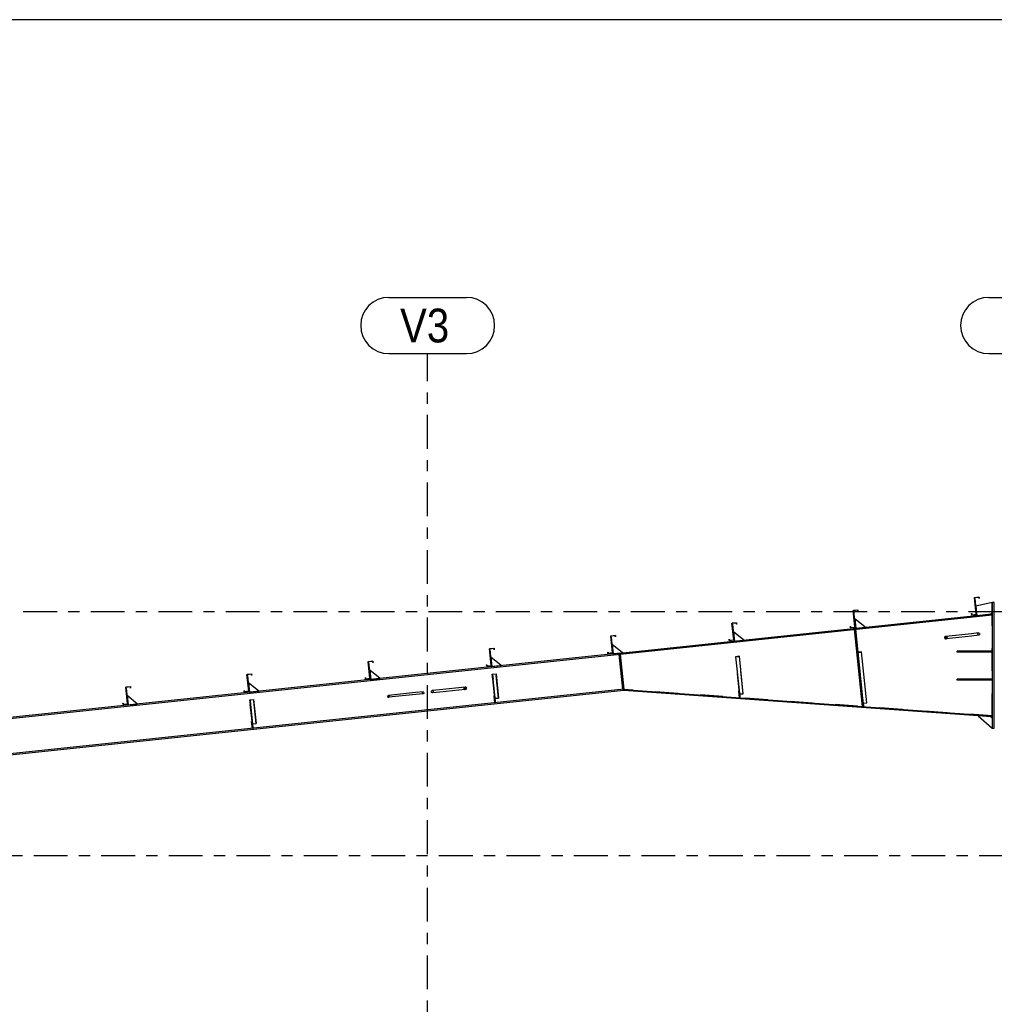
# Model space of a CAD drawing. Header units: millimetres. Extents: x -79 to 743, y -408 to 166.
# Drawn here: x 258.8 to 345.3, y 78 to 166.1 of the extents above; entities that cross this region are included whole.
import ezdxf

# ---------------------------------------------------------------- set-up
doc = ezdxf.new("R2010")
doc.units = ezdxf.units.MM
for name, pattern in [('XKITLINE00', [0]), ('XKITLINE02', [4, 2, -2]), ('XKITLINE03', [6, 3, -1, 1, -1])]:
    doc.linetypes.add(name, pattern=pattern)
for name, color, linetype, lineweight in [('DrawingSheet', 5, 'Continuous', 0), ('Part', 2, 'Continuous', 0), ('S-grid', 1, 'Continuous', 0)]:
    doc.layers.add(name, color=color, linetype=linetype, lineweight=lineweight)
doc.styles.add('ARIAL', font='ARIAL.TTF')

# ---------------------------------------------------------------- blocks, each defined once
blk = doc.blocks.new('*A57')
at = {"layer": 'Part'}
blk.add_hatch(color=3, dxfattribs=at).paths.add_polyline_path([(268.171, 106.827), (268.585, 106.871), (268.598, 106.746), (268.583, 106.745), (268.572, 106.854), (268.187, 106.814), (268.345, 105.32), (267.93, 105.277), (267.917, 105.401), (267.932, 105.403), (267.944, 105.293), (268.328, 105.334)], flags=17)
blk = doc.blocks.new('*A58')
at = {"layer": 'Part'}
blk.add_hatch(color=3, dxfattribs=at).paths.add_polyline_path([(268.171, 106.827), (268.585, 106.871), (268.598, 106.746), (268.583, 106.745), (268.572, 106.854), (268.187, 106.814), (268.345, 105.32), (267.93, 105.277), (267.917, 105.401), (267.932, 105.403), (267.944, 105.293), (268.328, 105.334)], flags=17)
blk = doc.blocks.new('*A100')
at = {"layer": 'Part'}
blk.add_hatch(color=3, dxfattribs=at).paths.add_polyline_path([(341.11, 111.326), (341.163, 111.294), (341.186, 111.244), (341.174, 111.19), (341.129, 111.147), (341.065, 111.126), (340.997, 111.133), (340.945, 111.166), (340.922, 111.216), (340.934, 111.27), (340.978, 111.313), (341.043, 111.333)], flags=17)
blk = doc.blocks.new('*A101')
at = {"layer": 'Part'}
blk.add_hatch(color=3, dxfattribs=at).paths.add_polyline_path([(298.393, 106.821), (298.445, 106.788), (298.468, 106.738), (298.456, 106.684), (298.412, 106.641), (298.347, 106.62), (298.279, 106.627), (298.227, 106.66), (298.204, 106.71), (298.216, 106.764), (298.261, 106.807), (298.325, 106.828)], flags=17)
blk = doc.blocks.new('*A102')
at = {"layer": 'Part'}
blk.add_hatch(color=3, dxfattribs=at).paths.add_polyline_path([(322.039, 112.509), (322.453, 112.553), (322.466, 112.428), (322.451, 112.427), (322.44, 112.536), (322.055, 112.496), (322.213, 111.002), (321.798, 110.958), (321.785, 111.083), (321.8, 111.084), (321.811, 110.975), (322.196, 111.016)], flags=17)
blk = doc.blocks.new('*A103')
at = {"layer": 'Part'}
blk.add_hatch(color=3, dxfattribs=at).paths.add_polyline_path([(322.039, 112.509), (322.453, 112.553), (322.466, 112.428), (322.451, 112.427), (322.44, 112.536), (322.055, 112.496), (322.213, 111.002), (321.798, 110.958), (321.785, 111.083), (321.8, 111.084), (321.811, 110.975), (322.196, 111.016)], flags=17)
blk = doc.blocks.new('*A104')
at = {"layer": 'Part'}
blk.add_hatch(color=3, dxfattribs=at).paths.add_polyline_path([(332.812, 113.645), (333.226, 113.689), (333.24, 113.565), (333.225, 113.563), (333.213, 113.672), (332.829, 113.632), (332.986, 112.139), (332.572, 112.095), (332.559, 112.219), (332.574, 112.221), (332.585, 112.111), (332.97, 112.152)], flags=17)
blk = doc.blocks.new('*A105')
at = {"layer": 'Part'}
blk.add_hatch(color=3, dxfattribs=at).paths.add_polyline_path([(332.812, 113.645), (333.226, 113.689), (333.24, 113.565), (333.225, 113.563), (333.213, 113.672), (332.829, 113.632), (332.986, 112.139), (332.572, 112.095), (332.559, 112.219), (332.574, 112.221), (332.585, 112.111), (332.97, 112.152)], flags=17)
blk = doc.blocks.new('*A106')
at = {"layer": 'Part'}
blk.add_hatch(color=3, dxfattribs=at).paths.add_polyline_path([(343.586, 114.782), (344, 114.825), (344.013, 114.701), (343.998, 114.699), (343.987, 114.809), (343.602, 114.768), (343.76, 113.275), (343.345, 113.231), (343.332, 113.355), (343.347, 113.357), (343.359, 113.248), (343.743, 113.288)], flags=17)
blk = doc.blocks.new('*A107')
at = {"layer": 'Part'}
blk.add_hatch(color=3, dxfattribs=at).paths.add_polyline_path([(343.586, 114.782), (344, 114.825), (344.013, 114.701), (343.998, 114.699), (343.987, 114.809), (343.602, 114.768), (343.76, 113.275), (343.345, 113.231), (343.332, 113.355), (343.347, 113.357), (343.359, 113.248), (343.743, 113.288)], flags=17)
blk = doc.blocks.new('*A108')
at = {"layer": 'Part'}
blk.add_hatch(color=3, dxfattribs=at).paths.add_polyline_path([(333.218, 109.937), (333.55, 109.972), (333.553, 109.94), (333.238, 109.907), (333.303, 109.294), (333.286, 109.292)], flags=17)
blk = doc.blocks.new('*A109')
at = {"layer": 'Part'}
blk.add_hatch(color=3, dxfattribs=at).paths.add_polyline_path([(322.367, 109.533), (322.699, 109.568), (322.702, 109.542), (322.387, 109.509), (322.439, 109.014), (322.422, 109.012)], flags=17)
blk = doc.blocks.new('*A110')
at = {"layer": 'Part'}
blk.add_hatch(color=3, dxfattribs=at).paths.add_polyline_path([(291.524, 106.089), (291.603, 106.073), (291.641, 106.018), (291.616, 105.956), (291.542, 105.924), (291.463, 105.94), (291.425, 105.995), (291.45, 106.057)], flags=17)
blk = doc.blocks.new('*A111')
at = {"layer": 'Part'}
blk.add_hatch(color=3, dxfattribs=at).paths.add_polyline_path([(278.944, 107.963), (279.359, 108.007), (279.372, 107.883), (279.357, 107.881), (279.345, 107.991), (278.961, 107.95), (279.118, 106.457), (278.704, 106.413), (278.691, 106.537), (278.706, 106.539), (278.717, 106.43), (279.102, 106.47)], flags=17)
blk = doc.blocks.new('*A112')
at = {"layer": 'Part'}
blk.add_hatch(color=3, dxfattribs=at).paths.add_polyline_path([(278.944, 107.963), (279.359, 108.007), (279.372, 107.883), (279.357, 107.881), (279.345, 107.991), (278.961, 107.95), (279.118, 106.457), (278.704, 106.413), (278.691, 106.537), (278.706, 106.539), (278.717, 106.43), (279.102, 106.47)], flags=17)
blk = doc.blocks.new('*A113')
at = {"layer": 'Part'}
blk.add_hatch(color=3, dxfattribs=at).paths.add_polyline_path([(289.718, 109.1), (290.132, 109.144), (290.145, 109.019), (290.13, 109.018), (290.119, 109.127), (289.734, 109.086), (289.892, 107.593), (289.477, 107.549), (289.464, 107.674), (289.479, 107.675), (289.491, 107.566), (289.875, 107.606)], flags=17)
blk = doc.blocks.new('*A114')
at = {"layer": 'Part'}
blk.add_hatch(color=3, dxfattribs=at).paths.add_polyline_path([(289.718, 109.1), (290.132, 109.144), (290.145, 109.019), (290.13, 109.018), (290.119, 109.127), (289.734, 109.086), (289.892, 107.593), (289.477, 107.549), (289.464, 107.674), (289.479, 107.675), (289.491, 107.566), (289.875, 107.606)], flags=17)
blk = doc.blocks.new('*A115')
at = {"layer": 'Part'}
blk.add_hatch(color=3, dxfattribs=at).paths.add_polyline_path([(300.491, 110.236), (300.906, 110.28), (300.919, 110.156), (300.904, 110.154), (300.892, 110.263), (300.508, 110.223), (300.665, 108.729), (300.251, 108.686), (300.238, 108.81), (300.253, 108.812), (300.264, 108.702), (300.649, 108.743)], flags=17)
blk = doc.blocks.new('*A116')
at = {"layer": 'Part'}
blk.add_hatch(color=3, dxfattribs=at).paths.add_polyline_path([(300.491, 110.236), (300.906, 110.28), (300.919, 110.156), (300.904, 110.154), (300.892, 110.263), (300.508, 110.223), (300.665, 108.729), (300.251, 108.686), (300.238, 108.81), (300.253, 108.812), (300.264, 108.702), (300.649, 108.743)], flags=17)
blk = doc.blocks.new('*A117')
at = {"layer": 'Part'}
blk.add_hatch(color=3, dxfattribs=at).paths.add_polyline_path([(279.199, 105.695), (279.53, 105.73), (279.532, 105.709), (279.217, 105.675), (279.259, 105.277), (279.243, 105.275)], flags=17)
blk = doc.blocks.new('*A118')
at = {"layer": 'Part'}
blk.add_hatch(color=3, dxfattribs=at).paths.add_polyline_path([(300.746, 107.967), (301.077, 108.002), (301.079, 107.981), (300.765, 107.948), (300.807, 107.549), (300.79, 107.547)], flags=17)
blk = doc.blocks.new('*A119')
at = {"layer": 'Part'}
blk.add_hatch(color=3, dxfattribs=at).paths.add_polyline_path([(311.265, 111.373), (311.679, 111.416), (311.692, 111.292), (311.677, 111.29), (311.666, 111.4), (311.281, 111.359), (311.439, 109.866), (311.025, 109.822), (311.011, 109.946), (311.026, 109.948), (311.038, 109.839), (311.422, 109.879)], flags=17)
blk = doc.blocks.new('*A120')
at = {"layer": 'Part'}
blk.add_hatch(color=3, dxfattribs=at).paths.add_polyline_path([(311.265, 111.373), (311.679, 111.416), (311.692, 111.292), (311.677, 111.29), (311.666, 111.4), (311.281, 111.359), (311.439, 109.866), (311.025, 109.822), (311.011, 109.946), (311.026, 109.948), (311.038, 109.839), (311.422, 109.879)], flags=17)
blk = doc.blocks.new('*A472')
at = {"layer": 'DrawingSheet', "color": 5, "linetype": 'XKITLINE00', "lineweight": 0}
blk.add_line((743.244, 166.097), (-76.756, 166.097), dxfattribs=at)
blk = doc.blocks.new('*A475')
at = {"layer": 'S-grid', "color": 1, "linetype": 'XKITLINE03', "lineweight": 0}
blk.add_line((259.068, 113.542), (435.099, 113.542), dxfattribs=at)
blk = doc.blocks.new('*A476')
at = {"layer": 'S-grid', "color": 1, "linetype": 'XKITLINE03', "lineweight": 0}
blk.add_line((-10, 91.875), (572.492, 91.875), dxfattribs=at)
blk = doc.blocks.new('*A478')
at = {"layer": 'Part', "color": 2, "linetype": 'XKITLINE00', "lineweight": 0}
for p, q in [((312.084, 109.85), (239.45, 102.189)), ((312.095, 109.742), (239.462, 102.081)), ((312.093, 109.767), (312.095, 109.742)), ((312.422, 106.643), (247.476, 99.793)), ((312.422, 106.643), (312.434, 106.535)), ((312.434, 106.535), (247.487, 99.685)), ((247.145, 99.758), (239.788, 98.982)), ((247.156, 99.65), (239.8, 98.874))]:
    blk.add_line(p, q, dxfattribs=at)
at = {"layer": 'Part', "color": 7, "linetype": 'XKITLINE02', "lineweight": 0}
for p, q in [((312.084, 109.85), (312.093, 109.767)), ((312.095, 109.742), (312.422, 106.643)), ((239.45, 102.189), (239.8, 98.874)), ((247.476, 99.793), (247.145, 99.758)), ((247.487, 99.685), (247.156, 99.65))]:
    blk.add_line(p, q, dxfattribs=at)
blk = doc.blocks.new('*A479')
at = {"layer": 'Part', "color": 2, "linetype": 'XKITLINE00', "lineweight": 0}
blk.add_line((269.224, 105.329), (268.307, 106.071), dxfattribs=at)
at = {"layer": 'Part', "color": 7, "linetype": 'XKITLINE02', "lineweight": 0}
for p, q in [((268.307, 106.071), (268.395, 105.242)), ((268.395, 105.242), (269.224, 105.329))]:
    blk.add_line(p, q, dxfattribs=at)
blk = doc.blocks.new('*A575')
at = {"layer": 'Part', "color": 2, "linetype": 'XKITLINE00', "lineweight": 0}
for p, q in [((268.237, 106.734), (268.196, 106.729)), ((268.395, 105.242), (268.237, 106.734)), ((268.345, 105.32), (268.353, 105.237))]:
    blk.add_line(p, q, dxfattribs=at)
at = {"layer": 'Part', "color": 7, "linetype": 'XKITLINE02', "lineweight": 0}
for p, q in [((268.196, 106.729), (268.345, 105.32)), ((268.353, 105.237), (268.395, 105.242))]:
    blk.add_line(p, q, dxfattribs=at)
blk = doc.blocks.new('*A672')
at = {"layer": 'Part', "color": 2, "linetype": 'XKITLINE00', "lineweight": 0}
for p, q in [((268.171, 106.827), (268.585, 106.871)), ((268.328, 105.334), (268.171, 106.827)), ((268.572, 106.854), (268.187, 106.814)), ((268.187, 106.814), (268.345, 105.32)), ((268.583, 106.745), (268.572, 106.854)), ((268.598, 106.746), (268.583, 106.745)), ((268.585, 106.871), (268.598, 106.746)), ((267.917, 105.401), (267.932, 105.403)), ((267.93, 105.277), (267.917, 105.401)), ((268.345, 105.32), (267.93, 105.277)), ((267.932, 105.403), (267.944, 105.293)), ((267.944, 105.293), (268.328, 105.334))]:
    blk.add_line(p, q, dxfattribs=at)
blk = doc.blocks.new('*A673')
at = {"layer": 'Part', "color": 2, "linetype": 'XKITLINE00', "lineweight": 0}
for p, q in [((268.171, 106.827), (268.585, 106.871)), ((268.328, 105.334), (268.171, 106.827)), ((268.572, 106.854), (268.187, 106.814)), ((268.187, 106.814), (268.345, 105.32)), ((268.583, 106.745), (268.572, 106.854)), ((268.598, 106.746), (268.583, 106.745)), ((268.585, 106.871), (268.598, 106.746)), ((267.917, 105.401), (267.932, 105.403)), ((267.93, 105.277), (267.917, 105.401)), ((268.345, 105.32), (267.93, 105.277)), ((267.932, 105.403), (267.944, 105.293)), ((267.944, 105.293), (268.328, 105.334))]:
    blk.add_line(p, q, dxfattribs=at)
blk = doc.blocks.new('*A767')
at = {"layer": 'S-grid', "color": 1, "linetype": 'XKITLINE03', "lineweight": 0}
blk.add_line((295, -10), (295, 136.447), dxfattribs=at)
at = {"layer": 'S-grid', "color": 3, "style": 'ARIAL', "width": 0.85}
blk.add_text('V3', height=3, dxfattribs=at).set_placement((292.553, 137.447))
blk = doc.blocks.new('*A827')
at = {"layer": 'Part', "color": 2, "linetype": 'XKITLINE00', "lineweight": 0}
for p, q in [((343.652, 114.688), (343.611, 114.684)), ((343.81, 113.196), (343.652, 114.688)), ((343.76, 113.275), (343.768, 113.192))]:
    blk.add_line(p, q, dxfattribs=at)
at = {"layer": 'Part', "color": 7, "linetype": 'XKITLINE02', "lineweight": 0}
for p, q in [((343.611, 114.684), (343.76, 113.275)), ((343.768, 113.192), (343.81, 113.196))]:
    blk.add_line(p, q, dxfattribs=at)
blk = doc.blocks.new('*A833')
at = {"layer": 'Part', "color": 2, "linetype": 'XKITLINE00', "lineweight": 0}
for p, q in [((345.167, 114.359), (343.722, 114.025)), ((345.042, 113.326), (345.167, 113.465))]:
    blk.add_line(p, q, dxfattribs=at)
at = {"layer": 'Part', "color": 7, "linetype": 'XKITLINE02', "lineweight": 0}
for p, q in [((343.722, 114.025), (343.81, 113.196)), ((345.167, 113.465), (345.167, 114.359)), ((343.81, 113.196), (345.042, 113.326))]:
    blk.add_line(p, q, dxfattribs=at)
blk = doc.blocks.new('*A834')
at = {"layer": 'Part', "color": 7, "linetype": 'XKITLINE02', "lineweight": 0}
for p, q in [((345.167, 107.526), (342.067, 107.526)), ((342.067, 107.442), (342.067, 107.526)), ((345.167, 107.442), (342.067, 107.442)), ((345, 107.442), (345, 107.526)), ((345.042, 107.442), (345.042, 107.526)), ((345.167, 107.526), (345.167, 107.442))]:
    blk.add_line(p, q, dxfattribs=at)
blk = doc.blocks.new('*A865')
at = {"layer": 'Part', "color": 7, "linetype": 'XKITLINE02', "lineweight": 0}
for p, q in [((300.998, 105.579), (300.746, 107.967)), ((301.014, 105.581), (300.765, 107.948)), ((301.303, 105.863), (301.077, 108.002)), ((300.97, 105.841), (301.302, 105.876)), ((300.988, 105.829), (301.303, 105.863)), ((300.998, 105.579), (301.014, 105.581))]:
    blk.add_line(p, q, dxfattribs=at)
blk = doc.blocks.new('*A866')
at = {"layer": 'Part', "color": 2, "linetype": 'XKITLINE00', "lineweight": 0}
for p, q in [((300.905, 106.057), (300.947, 106.061)), ((300.971, 105.435), (300.905, 106.057)), ((300.974, 105.801), (301.012, 105.439))]:
    blk.add_line(p, q, dxfattribs=at)
at = {"layer": 'Part', "color": 7, "linetype": 'XKITLINE02', "lineweight": 0}
for p, q in [((300.947, 106.061), (300.974, 105.801)), ((300.958, 105.559), (300.999, 105.564)), ((301.012, 105.439), (300.971, 105.435))]:
    blk.add_line(p, q, dxfattribs=at)
blk = doc.blocks.new('*A867')
at = {"layer": 'Part', "color": 7, "linetype": 'XKITLINE02', "lineweight": 0}
for p, q in [((300.947, 106.061), (300.905, 106.057)), ((300.905, 106.057), (300.971, 105.435)), ((301.012, 105.439), (300.947, 106.061)), ((300.958, 105.559), (300.999, 105.564)), ((300.971, 105.435), (301.012, 105.439))]:
    blk.add_line(p, q, dxfattribs=at)
blk = doc.blocks.new('*A868')
at = {"layer": 'Part', "color": 2, "linetype": 'XKITLINE00', "lineweight": 0}
for p, q in [((300.558, 110.143), (300.517, 110.138)), ((300.716, 108.651), (300.558, 110.143)), ((300.665, 108.729), (300.674, 108.647))]:
    blk.add_line(p, q, dxfattribs=at)
at = {"layer": 'Part', "color": 7, "linetype": 'XKITLINE02', "lineweight": 0}
for p, q in [((300.517, 110.138), (300.665, 108.729)), ((300.674, 108.647), (300.716, 108.651))]:
    blk.add_line(p, q, dxfattribs=at)
blk = doc.blocks.new('*A869')
at = {"layer": 'Part', "color": 2, "linetype": 'XKITLINE00', "lineweight": 0}
blk.add_line((301.544, 108.738), (300.628, 109.48), dxfattribs=at)
at = {"layer": 'Part', "color": 7, "linetype": 'XKITLINE02', "lineweight": 0}
for p, q in [((300.628, 109.48), (300.716, 108.651)), ((300.716, 108.651), (301.544, 108.738))]:
    blk.add_line(p, q, dxfattribs=at)
blk = doc.blocks.new('*A870')
at = {"layer": 'Part', "color": 2, "linetype": 'XKITLINE00', "lineweight": 0}
for p, q in [((289.785, 109.006), (289.743, 109.002)), ((289.942, 107.515), (289.785, 109.006)), ((289.892, 107.593), (289.901, 107.51))]:
    blk.add_line(p, q, dxfattribs=at)
at = {"layer": 'Part', "color": 7, "linetype": 'XKITLINE02', "lineweight": 0}
for p, q in [((289.743, 109.002), (289.892, 107.593)), ((289.901, 107.51), (289.942, 107.515))]:
    blk.add_line(p, q, dxfattribs=at)
blk = doc.blocks.new('*A871')
at = {"layer": 'Part', "color": 2, "linetype": 'XKITLINE00', "lineweight": 0}
blk.add_line((290.771, 107.602), (289.855, 108.343), dxfattribs=at)
at = {"layer": 'Part', "color": 7, "linetype": 'XKITLINE02', "lineweight": 0}
for p, q in [((289.855, 108.343), (289.942, 107.515)), ((289.942, 107.515), (290.771, 107.602))]:
    blk.add_line(p, q, dxfattribs=at)
blk = doc.blocks.new('*A872')
at = {"layer": 'Part', "color": 7, "linetype": 'XKITLINE02', "lineweight": 0}
for p, q in [((312.012, 109.734), (312.095, 109.742)), ((312.012, 109.734), (312.339, 106.634)), ((312.025, 109.609), (312.108, 109.618)), ((312.095, 109.742), (312.422, 106.643)), ((312.409, 106.767), (312.326, 106.758)), ((312.422, 106.643), (312.339, 106.634))]:
    blk.add_line(p, q, dxfattribs=at)
blk = doc.blocks.new('*A873')
at = {"layer": 'Part', "color": 7, "linetype": 'XKITLINE02', "lineweight": 0}
for p, q in [((312.012, 109.734), (312.095, 109.742)), ((312.025, 109.609), (312.108, 109.618)), ((312.326, 106.758), (312.409, 106.767)), ((312.339, 106.634), (312.422, 106.643))]:
    blk.add_line(p, q, dxfattribs=at)
at = {"layer": 'Part', "color": 2, "linetype": 'XKITLINE00', "lineweight": 0}
for p, q in [((312.339, 106.634), (312.012, 109.734)), ((312.095, 109.742), (312.422, 106.643))]:
    blk.add_line(p, q, dxfattribs=at)
blk = doc.blocks.new('*A874')
at = {"layer": 'Part', "color": 2, "linetype": 'XKITLINE00', "lineweight": 0}
for p, q in [((311.332, 111.279), (311.29, 111.275)), ((311.489, 109.787), (311.332, 111.279)), ((311.439, 109.866), (311.448, 109.783))]:
    blk.add_line(p, q, dxfattribs=at)
at = {"layer": 'Part', "color": 7, "linetype": 'XKITLINE02', "lineweight": 0}
for p, q in [((311.29, 111.275), (311.439, 109.866)), ((311.448, 109.783), (311.489, 109.787))]:
    blk.add_line(p, q, dxfattribs=at)
blk = doc.blocks.new('*A875')
at = {"layer": 'Part', "color": 2, "linetype": 'XKITLINE00', "lineweight": 0}
blk.add_line((312.318, 109.875), (311.402, 110.616), dxfattribs=at)
at = {"layer": 'Part', "color": 7, "linetype": 'XKITLINE02', "lineweight": 0}
for p, q in [((311.402, 110.616), (311.489, 109.787)), ((311.489, 109.787), (312.318, 109.875))]:
    blk.add_line(p, q, dxfattribs=at)
blk = doc.blocks.new('*A876')
at = {"layer": 'Part', "color": 2, "linetype": 'XKITLINE00', "lineweight": 0}
for p, q in [((340.934, 111.27), (340.922, 111.216)), ((340.922, 111.216), (340.945, 111.166)), ((340.978, 111.313), (340.934, 111.27)), ((340.945, 111.166), (340.997, 111.133)), ((341.043, 111.333), (340.978, 111.313)), ((340.997, 111.133), (341.065, 111.126)), ((343.317, 111.573), (341.043, 111.333)), ((341.11, 111.326), (341.043, 111.333)), ((343.339, 111.366), (341.065, 111.126)), ((341.065, 111.126), (341.129, 111.147)), ((341.163, 111.294), (341.11, 111.326)), ((341.129, 111.147), (341.174, 111.19)), ((341.186, 111.244), (341.163, 111.294)), ((341.174, 111.19), (341.186, 111.244))]:
    blk.add_line(p, q, dxfattribs=at)
at = {"layer": 'Part', "color": 7, "linetype": 'XKITLINE02', "lineweight": 0}
for p, q in [((343.961, 111.641), (343.317, 111.573)), ((343.983, 111.434), (343.339, 111.366)), ((343.891, 111.529), (343.896, 111.582)), ((343.907, 111.478), (343.891, 111.529)), ((343.896, 111.582), (343.922, 111.623)), ((343.941, 111.444), (343.907, 111.478)), ((343.922, 111.623), (343.961, 111.641)), ((343.983, 111.434), (343.941, 111.444)), ((343.961, 111.641), (344.003, 111.632)), ((344.022, 111.452), (343.983, 111.434)), ((344.003, 111.632), (344.037, 111.597)), ((344.048, 111.493), (344.022, 111.452)), ((344.037, 111.597), (344.053, 111.546)), ((344.053, 111.546), (344.048, 111.493))]:
    blk.add_line(p, q, dxfattribs=at)
blk = doc.blocks.new('*A877')
at = {"layer": 'Part', "color": 7, "linetype": 'XKITLINE02', "lineweight": 0}
for p, q in [((296.051, 106.588), (295.407, 106.52)), ((295.337, 106.408), (295.342, 106.461)), ((295.353, 106.357), (295.337, 106.408)), ((295.342, 106.461), (295.368, 106.502)), ((295.387, 106.322), (295.353, 106.357)), ((295.368, 106.502), (295.407, 106.52)), ((295.429, 106.313), (295.387, 106.322)), ((295.407, 106.52), (295.449, 106.51)), ((296.073, 106.381), (295.429, 106.313)), ((295.468, 106.331), (295.429, 106.313)), ((295.449, 106.51), (295.483, 106.475)), ((295.494, 106.372), (295.468, 106.331)), ((295.483, 106.475), (295.499, 106.425)), ((295.499, 106.425), (295.494, 106.372))]:
    blk.add_line(p, q, dxfattribs=at)
at = {"layer": 'Part', "color": 2, "linetype": 'XKITLINE00', "lineweight": 0}
for p, q in [((298.325, 106.828), (296.051, 106.588)), ((298.347, 106.62), (296.073, 106.381)), ((298.216, 106.764), (298.204, 106.71)), ((298.204, 106.71), (298.227, 106.66)), ((298.261, 106.807), (298.216, 106.764)), ((298.227, 106.66), (298.279, 106.627)), ((298.325, 106.828), (298.261, 106.807)), ((298.279, 106.627), (298.347, 106.62)), ((298.393, 106.821), (298.325, 106.828)), ((298.347, 106.62), (298.412, 106.641)), ((298.445, 106.788), (298.393, 106.821)), ((298.412, 106.641), (298.456, 106.684)), ((298.468, 106.738), (298.445, 106.788)), ((298.456, 106.684), (298.468, 106.738))]:
    blk.add_line(p, q, dxfattribs=at)
blk = doc.blocks.new('*A878')
at = {"layer": 'Part', "color": 2, "linetype": 'XKITLINE00', "lineweight": 0}
for p, q in [((322.039, 112.509), (322.453, 112.553)), ((322.196, 111.016), (322.039, 112.509)), ((322.44, 112.536), (322.055, 112.496)), ((322.055, 112.496), (322.213, 111.002)), ((322.451, 112.427), (322.44, 112.536)), ((322.466, 112.428), (322.451, 112.427)), ((322.453, 112.553), (322.466, 112.428)), ((321.785, 111.083), (321.8, 111.084)), ((321.798, 110.958), (321.785, 111.083)), ((322.213, 111.002), (321.798, 110.958)), ((321.8, 111.084), (321.811, 110.975)), ((321.811, 110.975), (322.196, 111.016))]:
    blk.add_line(p, q, dxfattribs=at)
blk = doc.blocks.new('*A879')
at = {"layer": 'Part', "color": 2, "linetype": 'XKITLINE00', "lineweight": 0}
for p, q in [((322.039, 112.509), (322.453, 112.553)), ((322.196, 111.016), (322.039, 112.509)), ((322.44, 112.536), (322.055, 112.496)), ((322.055, 112.496), (322.213, 111.002)), ((322.451, 112.427), (322.44, 112.536)), ((322.466, 112.428), (322.451, 112.427)), ((322.453, 112.553), (322.466, 112.428)), ((321.785, 111.083), (321.8, 111.084)), ((321.798, 110.958), (321.785, 111.083)), ((322.213, 111.002), (321.798, 110.958)), ((321.8, 111.084), (321.811, 110.975)), ((321.811, 110.975), (322.196, 111.016))]:
    blk.add_line(p, q, dxfattribs=at)
blk = doc.blocks.new('*A880')
at = {"layer": 'Part', "color": 2, "linetype": 'XKITLINE00', "lineweight": 0}
for p, q in [((332.812, 113.645), (333.226, 113.689)), ((332.97, 112.152), (332.812, 113.645)), ((333.213, 113.672), (332.829, 113.632)), ((332.829, 113.632), (332.986, 112.139)), ((333.225, 113.563), (333.213, 113.672)), ((333.226, 113.689), (333.24, 113.565)), ((333.24, 113.565), (333.225, 113.563)), ((332.559, 112.219), (332.574, 112.221)), ((332.572, 112.095), (332.559, 112.219)), ((332.986, 112.139), (332.572, 112.095)), ((332.574, 112.221), (332.585, 112.111)), ((332.585, 112.111), (332.97, 112.152))]:
    blk.add_line(p, q, dxfattribs=at)
blk = doc.blocks.new('*A881')
at = {"layer": 'Part', "color": 2, "linetype": 'XKITLINE00', "lineweight": 0}
for p, q in [((332.812, 113.645), (333.226, 113.689)), ((332.97, 112.152), (332.812, 113.645)), ((333.213, 113.672), (332.829, 113.632)), ((332.829, 113.632), (332.986, 112.139)), ((333.225, 113.563), (333.213, 113.672)), ((333.226, 113.689), (333.24, 113.565)), ((333.24, 113.565), (333.225, 113.563)), ((332.559, 112.219), (332.574, 112.221)), ((332.572, 112.095), (332.559, 112.219)), ((332.986, 112.139), (332.572, 112.095)), ((332.574, 112.221), (332.585, 112.111)), ((332.585, 112.111), (332.97, 112.152))]:
    blk.add_line(p, q, dxfattribs=at)
blk = doc.blocks.new('*A882')
at = {"layer": 'Part', "color": 2, "linetype": 'XKITLINE00', "lineweight": 0}
for p, q in [((343.586, 114.782), (344, 114.825)), ((343.743, 113.288), (343.586, 114.782)), ((343.987, 114.809), (343.602, 114.768)), ((343.602, 114.768), (343.76, 113.275)), ((343.998, 114.699), (343.987, 114.809)), ((344.013, 114.701), (343.998, 114.699)), ((344, 114.825), (344.013, 114.701)), ((343.332, 113.355), (343.347, 113.357)), ((343.345, 113.231), (343.332, 113.355)), ((343.76, 113.275), (343.345, 113.231)), ((343.347, 113.357), (343.359, 113.248)), ((343.359, 113.248), (343.743, 113.288))]:
    blk.add_line(p, q, dxfattribs=at)
blk = doc.blocks.new('*A883')
at = {"layer": 'Part', "color": 2, "linetype": 'XKITLINE00', "lineweight": 0}
for p, q in [((343.586, 114.782), (344, 114.825)), ((343.743, 113.288), (343.586, 114.782)), ((343.987, 114.809), (343.602, 114.768)), ((343.602, 114.768), (343.76, 113.275)), ((343.998, 114.699), (343.987, 114.809)), ((344.013, 114.701), (343.998, 114.699)), ((344, 114.825), (344.013, 114.701)), ((343.332, 113.355), (343.347, 113.357)), ((343.345, 113.231), (343.332, 113.355)), ((343.76, 113.275), (343.345, 113.231)), ((343.347, 113.357), (343.359, 113.248)), ((343.359, 113.248), (343.743, 113.288))]:
    blk.add_line(p, q, dxfattribs=at)
blk = doc.blocks.new('*A884')
at = {"layer": 'Part', "color": 7, "linetype": 'XKITLINE02', "lineweight": 0}
for p, q in [((345.167, 113.256), (312.093, 109.767)), ((345.167, 104.275), (345.167, 113.256)), ((312.093, 109.767), (312.425, 106.619)), ((345.167, 104.275), (312.439, 106.618))]:
    blk.add_line(p, q, dxfattribs=at)
at = {"layer": 'Part', "color": 2, "linetype": 'XKITLINE00', "lineweight": 0}
blk.add_line((312.439, 106.618), (312.425, 106.619), dxfattribs=at)
blk = doc.blocks.new('*A885')
at = {"layer": 'Part', "color": 2, "linetype": 'XKITLINE00', "lineweight": 0}
for p, q in [((312.434, 106.535), (312.439, 106.618)), ((312.439, 106.618), (345.167, 104.275)), ((345.161, 104.192), (312.434, 106.535)), ((345.167, 104.275), (345.161, 104.192))]:
    blk.add_line(p, q, dxfattribs=at)
blk = doc.blocks.new('*A886')
at = {"layer": 'Part', "color": 2, "linetype": 'XKITLINE00', "lineweight": 0}
for p, q in [((312.084, 109.85), (345.158, 113.339)), ((312.093, 109.767), (345.167, 113.256)), ((345.167, 113.256), (345.158, 113.339)), ((312.084, 109.85), (312.093, 109.767))]:
    blk.add_line(p, q, dxfattribs=at)
blk = doc.blocks.new('*A887')
at = {"layer": 'Part', "color": 7, "linetype": 'XKITLINE02', "lineweight": 0}
for p, q in [((333.715, 105.229), (333.218, 109.937)), ((333.731, 105.231), (333.238, 109.907)), ((334.029, 105.426), (333.55, 109.972)), ((333.697, 105.399), (334.028, 105.434)), ((333.714, 105.392), (334.029, 105.426)), ((333.715, 105.229), (333.731, 105.231))]:
    blk.add_line(p, q, dxfattribs=at)
blk = doc.blocks.new('*A888')
at = {"layer": 'Part', "color": 2, "linetype": 'XKITLINE00', "lineweight": 0}
for p, q in [((333.55, 109.972), (333.218, 109.937)), ((333.218, 109.937), (333.682, 105.543)), ((333.238, 109.907), (333.553, 109.94)), ((333.731, 105.231), (333.238, 109.907)), ((333.303, 109.294), (333.286, 109.292)), ((334.029, 105.426), (333.55, 109.972)), ((333.714, 105.392), (334.029, 105.426)), ((333.715, 105.229), (333.731, 105.231))]:
    blk.add_line(p, q, dxfattribs=at)
at = {"layer": 'Part', "color": 7, "linetype": 'XKITLINE02', "lineweight": 0}
for p, q in [((333.682, 105.543), (333.715, 105.229)), ((333.697, 105.399), (334.028, 105.434))]:
    blk.add_line(p, q, dxfattribs=at)
blk = doc.blocks.new('*A889')
at = {"layer": 'Part', "color": 7, "linetype": 'XKITLINE02', "lineweight": 0}
for p, q in [((333.004, 111.973), (332.921, 111.964)), ((332.921, 111.964), (333.646, 105.085)), ((333.729, 105.094), (333.004, 111.973)), ((333.633, 105.21), (333.716, 105.218)), ((333.646, 105.085), (333.729, 105.094))]:
    blk.add_line(p, q, dxfattribs=at)
blk = doc.blocks.new('*A890')
at = {"layer": 'Part', "color": 2, "linetype": 'XKITLINE00', "lineweight": 0}
for p, q in [((332.879, 113.552), (332.837, 113.547)), ((333.036, 112.06), (332.879, 113.552)), ((332.986, 112.139), (332.995, 112.056))]:
    blk.add_line(p, q, dxfattribs=at)
at = {"layer": 'Part', "color": 7, "linetype": 'XKITLINE02', "lineweight": 0}
for p, q in [((332.837, 113.547), (332.986, 112.139)), ((332.995, 112.056), (333.036, 112.06))]:
    blk.add_line(p, q, dxfattribs=at)
blk = doc.blocks.new('*A891')
at = {"layer": 'Part', "color": 2, "linetype": 'XKITLINE00', "lineweight": 0}
blk.add_line((333.865, 112.147), (332.949, 112.889), dxfattribs=at)
at = {"layer": 'Part', "color": 7, "linetype": 'XKITLINE02', "lineweight": 0}
for p, q in [((332.949, 112.889), (333.036, 112.06)), ((333.036, 112.06), (333.865, 112.147))]:
    blk.add_line(p, q, dxfattribs=at)
blk = doc.blocks.new('*A892')
at = {"layer": 'Part', "color": 2, "linetype": 'XKITLINE00', "lineweight": 0}
for p, q in [((322.699, 109.568), (322.367, 109.533)), ((322.367, 109.533), (322.71, 106.288)), ((322.387, 109.509), (322.702, 109.542)), ((322.755, 106.014), (322.387, 109.509)), ((323.049, 106.248), (322.699, 109.568)), ((322.439, 109.014), (322.422, 109.012)), ((322.734, 106.214), (323.049, 106.248)), ((322.739, 106.012), (322.755, 106.014))]:
    blk.add_line(p, q, dxfattribs=at)
at = {"layer": 'Part', "color": 7, "linetype": 'XKITLINE02', "lineweight": 0}
for p, q in [((322.71, 106.288), (322.739, 106.012)), ((322.717, 106.223), (323.048, 106.258))]:
    blk.add_line(p, q, dxfattribs=at)
blk = doc.blocks.new('*A893')
at = {"layer": 'Part', "color": 7, "linetype": 'XKITLINE02', "lineweight": 0}
for p, q in [((322.739, 106.012), (322.367, 109.533)), ((322.755, 106.014), (322.387, 109.509)), ((323.049, 106.248), (322.699, 109.568)), ((322.717, 106.223), (323.048, 106.258)), ((322.734, 106.214), (323.049, 106.248)), ((322.739, 106.012), (322.755, 106.014))]:
    blk.add_line(p, q, dxfattribs=at)
blk = doc.blocks.new('*A894')
at = {"layer": 'Part', "color": 2, "linetype": 'XKITLINE00', "lineweight": 0}
for p, q in [((322.646, 106.497), (322.687, 106.501)), ((322.711, 105.883), (322.646, 106.497)), ((322.71, 106.288), (322.753, 105.88))]:
    blk.add_line(p, q, dxfattribs=at)
at = {"layer": 'Part', "color": 7, "linetype": 'XKITLINE02', "lineweight": 0}
for p, q in [((322.687, 106.501), (322.71, 106.288)), ((322.698, 106), (322.74, 106.004)), ((322.711, 105.883), (322.711, 105.875)), ((322.753, 105.88), (322.711, 105.875))]:
    blk.add_line(p, q, dxfattribs=at)
blk = doc.blocks.new('*A895')
at = {"layer": 'Part', "color": 7, "linetype": 'XKITLINE02', "lineweight": 0}
for p, q in [((322.687, 106.501), (322.646, 106.497)), ((322.646, 106.497), (322.711, 105.875)), ((322.753, 105.88), (322.687, 106.501)), ((322.698, 106), (322.74, 106.004)), ((322.711, 105.875), (322.753, 105.88))]:
    blk.add_line(p, q, dxfattribs=at)
blk = doc.blocks.new('*A896')
at = {"layer": 'Part', "color": 2, "linetype": 'XKITLINE00', "lineweight": 0}
for p, q in [((322.105, 112.415), (322.064, 112.411)), ((322.263, 110.924), (322.105, 112.415)), ((322.213, 111.002), (322.221, 110.919))]:
    blk.add_line(p, q, dxfattribs=at)
at = {"layer": 'Part', "color": 7, "linetype": 'XKITLINE02', "lineweight": 0}
for p, q in [((322.064, 112.411), (322.213, 111.002)), ((322.221, 110.919), (322.263, 110.924))]:
    blk.add_line(p, q, dxfattribs=at)
blk = doc.blocks.new('*A897')
at = {"layer": 'Part', "color": 2, "linetype": 'XKITLINE00', "lineweight": 0}
blk.add_line((323.091, 111.011), (322.175, 111.752), dxfattribs=at)
at = {"layer": 'Part', "color": 7, "linetype": 'XKITLINE02', "lineweight": 0}
for p, q in [((322.175, 111.752), (322.263, 110.924)), ((322.263, 110.924), (323.091, 111.011))]:
    blk.add_line(p, q, dxfattribs=at)
blk = doc.blocks.new('*A898')
at = {"layer": 'Part', "color": 7, "linetype": 'XKITLINE02', "lineweight": 0}
for p, q in [((332.921, 111.964), (333.004, 111.973)), ((333.218, 109.937), (333.682, 105.543)), ((333.633, 105.21), (333.716, 105.218)), ((333.645, 105.1), (333.646, 105.085)), ((333.729, 105.094), (333.646, 105.085))]:
    blk.add_line(p, q, dxfattribs=at)
at = {"layer": 'Part', "color": 2, "linetype": 'XKITLINE00', "lineweight": 0}
for p, q in [((333.645, 105.1), (332.921, 111.964)), ((333.004, 111.973), (333.218, 109.937)), ((333.682, 105.543), (333.729, 105.094))]:
    blk.add_line(p, q, dxfattribs=at)
blk = doc.blocks.new('*A900')
at = {"layer": 'Part', "color": 2, "linetype": 'XKITLINE00', "lineweight": 0}
for p, q in [((345.333, 114.359), (345.167, 114.359)), ((345.167, 114.359), (345.167, 103.192)), ((345.333, 103.192), (345.333, 114.359)), ((345.167, 103.192), (345.333, 103.192))]:
    blk.add_line(p, q, dxfattribs=at)
blk = doc.blocks.new('*A901')
at = {"layer": 'Part', "color": 2, "linetype": 'XKITLINE00', "lineweight": 0}
for p, q in [((343.92, 104.281), (345.167, 103.192)), ((345.042, 104.2), (345.167, 104.067))]:
    blk.add_line(p, q, dxfattribs=at)
at = {"layer": 'Part', "color": 7, "linetype": 'XKITLINE02', "lineweight": 0}
for p, q in [((345.042, 104.2), (343.92, 104.281)), ((345.167, 104.067), (345.167, 103.192))]:
    blk.add_line(p, q, dxfattribs=at)
blk = doc.blocks.new('*A902')
at = {"layer": 'Part', "color": 7, "linetype": 'XKITLINE02', "lineweight": 0}
for p, q in [((345.167, 110.026), (342.067, 110.026)), ((342.067, 109.942), (342.067, 110.026)), ((345.167, 109.942), (342.067, 109.942)), ((345, 109.942), (345, 110.026)), ((345.042, 109.942), (345.042, 110.026)), ((345.167, 110.026), (345.167, 109.942))]:
    blk.add_line(p, q, dxfattribs=at)
blk = doc.blocks.new('*A903')
at = {"layer": 'Part', "color": 2, "linetype": 'XKITLINE00', "lineweight": 0}
for p, q in [((345.167, 107.526), (342.067, 107.526)), ((342.067, 107.526), (342.067, 107.442)), ((345.167, 107.442), (342.067, 107.442)), ((345, 107.442), (345, 107.526))]:
    blk.add_line(p, q, dxfattribs=at)
at = {"layer": 'Part', "color": 7, "linetype": 'XKITLINE02', "lineweight": 0}
for p, q in [((345.042, 107.442), (345.042, 107.526)), ((345.167, 107.526), (345.167, 107.442))]:
    blk.add_line(p, q, dxfattribs=at)
blk = doc.blocks.new('*A904')
at = {"layer": 'Part', "color": 2, "linetype": 'XKITLINE00', "lineweight": 0}
for p, q in [((345.167, 110.026), (342.067, 110.026)), ((342.067, 110.026), (342.067, 109.942)), ((345.167, 109.942), (342.067, 109.942)), ((345, 109.942), (345, 110.026))]:
    blk.add_line(p, q, dxfattribs=at)
at = {"layer": 'Part', "color": 7, "linetype": 'XKITLINE02', "lineweight": 0}
for p, q in [((345.042, 109.942), (345.042, 110.026)), ((345.167, 110.026), (345.167, 109.942))]:
    blk.add_line(p, q, dxfattribs=at)
blk = doc.blocks.new('*A905')
at = {"layer": 'Part', "color": 2, "linetype": 'XKITLINE00', "lineweight": 0}
for p, q in [((291.45, 106.057), (291.425, 105.995)), ((291.425, 105.995), (291.463, 105.94)), ((291.524, 106.089), (291.45, 106.057)), ((291.463, 105.94), (291.542, 105.924)), ((293.928, 106.343), (291.524, 106.089)), ((291.603, 106.073), (291.524, 106.089)), ((293.945, 106.177), (291.542, 105.924)), ((291.542, 105.924), (291.616, 105.956)), ((291.641, 106.018), (291.603, 106.073)), ((291.616, 105.956), (291.641, 106.018))]:
    blk.add_line(p, q, dxfattribs=at)
at = {"layer": 'Part', "color": 7, "linetype": 'XKITLINE02', "lineweight": 0}
for p, q in [((294.594, 106.413), (293.928, 106.343)), ((294.612, 106.247), (293.945, 106.177)), ((294.539, 106.324), (294.552, 106.384)), ((294.564, 106.267), (294.539, 106.324)), ((294.552, 106.384), (294.594, 106.413)), ((294.612, 106.247), (294.564, 106.267)), ((294.594, 106.413), (294.642, 106.394)), ((294.654, 106.276), (294.612, 106.247)), ((294.642, 106.394), (294.666, 106.337)), ((294.666, 106.337), (294.654, 106.276))]:
    blk.add_line(p, q, dxfattribs=at)
blk = doc.blocks.new('*A906')
at = {"layer": 'Part', "color": 2, "linetype": 'XKITLINE00', "lineweight": 0}
for p, q in [((278.944, 107.963), (279.359, 108.007)), ((279.102, 106.47), (278.944, 107.963)), ((279.345, 107.991), (278.961, 107.95)), ((278.961, 107.95), (279.118, 106.457)), ((279.357, 107.881), (279.345, 107.991)), ((279.372, 107.883), (279.357, 107.881)), ((279.359, 108.007), (279.372, 107.883)), ((278.691, 106.537), (278.706, 106.539)), ((278.706, 106.539), (278.717, 106.43)), ((278.704, 106.413), (278.691, 106.537)), ((279.118, 106.457), (278.704, 106.413)), ((278.717, 106.43), (279.102, 106.47))]:
    blk.add_line(p, q, dxfattribs=at)
blk = doc.blocks.new('*A907')
at = {"layer": 'Part', "color": 2, "linetype": 'XKITLINE00', "lineweight": 0}
for p, q in [((278.944, 107.963), (279.359, 108.007)), ((279.102, 106.47), (278.944, 107.963)), ((279.345, 107.991), (278.961, 107.95)), ((278.961, 107.95), (279.118, 106.457)), ((279.357, 107.881), (279.345, 107.991)), ((279.372, 107.883), (279.357, 107.881)), ((279.359, 108.007), (279.372, 107.883)), ((278.691, 106.537), (278.706, 106.539)), ((278.706, 106.539), (278.717, 106.43)), ((278.704, 106.413), (278.691, 106.537)), ((279.118, 106.457), (278.704, 106.413)), ((278.717, 106.43), (279.102, 106.47))]:
    blk.add_line(p, q, dxfattribs=at)
blk = doc.blocks.new('*A908')
at = {"layer": 'Part', "color": 2, "linetype": 'XKITLINE00', "lineweight": 0}
for p, q in [((289.718, 109.1), (290.132, 109.144)), ((289.875, 107.606), (289.718, 109.1)), ((290.119, 109.127), (289.734, 109.086)), ((289.734, 109.086), (289.892, 107.593)), ((290.13, 109.018), (290.119, 109.127)), ((290.145, 109.019), (290.13, 109.018)), ((290.132, 109.144), (290.145, 109.019)), ((289.464, 107.674), (289.479, 107.675)), ((289.477, 107.549), (289.464, 107.674)), ((289.892, 107.593), (289.477, 107.549)), ((289.479, 107.675), (289.491, 107.566)), ((289.491, 107.566), (289.875, 107.606))]:
    blk.add_line(p, q, dxfattribs=at)
blk = doc.blocks.new('*A909')
at = {"layer": 'Part', "color": 2, "linetype": 'XKITLINE00', "lineweight": 0}
for p, q in [((289.718, 109.1), (290.132, 109.144)), ((289.875, 107.606), (289.718, 109.1)), ((290.119, 109.127), (289.734, 109.086)), ((289.734, 109.086), (289.892, 107.593)), ((290.13, 109.018), (290.119, 109.127)), ((290.145, 109.019), (290.13, 109.018)), ((290.132, 109.144), (290.145, 109.019)), ((289.464, 107.674), (289.479, 107.675)), ((289.477, 107.549), (289.464, 107.674)), ((289.892, 107.593), (289.477, 107.549)), ((289.479, 107.675), (289.491, 107.566)), ((289.491, 107.566), (289.875, 107.606))]:
    blk.add_line(p, q, dxfattribs=at)
blk = doc.blocks.new('*A910')
at = {"layer": 'Part', "color": 2, "linetype": 'XKITLINE00', "lineweight": 0}
for p, q in [((300.491, 110.236), (300.906, 110.28)), ((300.649, 108.743), (300.491, 110.236)), ((300.892, 110.263), (300.508, 110.223)), ((300.508, 110.223), (300.665, 108.729)), ((300.904, 110.154), (300.892, 110.263)), ((300.919, 110.156), (300.904, 110.154)), ((300.906, 110.28), (300.919, 110.156)), ((300.238, 108.81), (300.253, 108.812)), ((300.251, 108.686), (300.238, 108.81)), ((300.665, 108.729), (300.251, 108.686)), ((300.253, 108.812), (300.264, 108.702)), ((300.264, 108.702), (300.649, 108.743))]:
    blk.add_line(p, q, dxfattribs=at)
blk = doc.blocks.new('*A911')
at = {"layer": 'Part', "color": 2, "linetype": 'XKITLINE00', "lineweight": 0}
for p, q in [((300.491, 110.236), (300.906, 110.28)), ((300.649, 108.743), (300.491, 110.236)), ((300.892, 110.263), (300.508, 110.223)), ((300.508, 110.223), (300.665, 108.729)), ((300.904, 110.154), (300.892, 110.263)), ((300.919, 110.156), (300.904, 110.154)), ((300.906, 110.28), (300.919, 110.156)), ((300.238, 108.81), (300.253, 108.812)), ((300.251, 108.686), (300.238, 108.81)), ((300.665, 108.729), (300.251, 108.686)), ((300.253, 108.812), (300.264, 108.702)), ((300.264, 108.702), (300.649, 108.743))]:
    blk.add_line(p, q, dxfattribs=at)
blk = doc.blocks.new('*A912')
at = {"layer": 'Part', "color": 2, "linetype": 'XKITLINE00', "lineweight": 0}
for p, q in [((279.199, 105.695), (279.53, 105.73)), ((279.243, 105.275), (279.199, 105.695)), ((279.532, 105.709), (279.217, 105.675)), ((279.217, 105.675), (279.259, 105.277)), ((279.53, 105.73), (279.756, 103.59)), ((279.259, 105.277), (279.243, 105.275)), ((279.243, 105.275), (279.427, 103.528)), ((279.467, 103.308), (279.259, 105.277)), ((279.441, 103.557), (279.756, 103.59)), ((279.451, 103.306), (279.467, 103.308))]:
    blk.add_line(p, q, dxfattribs=at)
at = {"layer": 'Part', "color": 7, "linetype": 'XKITLINE02', "lineweight": 0}
for p, q in [((279.423, 103.568), (279.754, 103.603)), ((279.427, 103.528), (279.451, 103.306))]:
    blk.add_line(p, q, dxfattribs=at)
blk = doc.blocks.new('*A913')
at = {"layer": 'Part', "color": 2, "linetype": 'XKITLINE00', "lineweight": 0}
blk.add_line((279.997, 106.466), (279.081, 107.207), dxfattribs=at)
at = {"layer": 'Part', "color": 7, "linetype": 'XKITLINE02', "lineweight": 0}
for p, q in [((279.081, 107.207), (279.168, 106.378)), ((279.168, 106.378), (279.997, 106.466))]:
    blk.add_line(p, q, dxfattribs=at)
blk = doc.blocks.new('*A914')
at = {"layer": 'Part', "color": 2, "linetype": 'XKITLINE00', "lineweight": 0}
for p, q in [((279.011, 107.87), (278.97, 107.866)), ((279.168, 106.378), (279.011, 107.87)), ((279.118, 106.457), (279.127, 106.374))]:
    blk.add_line(p, q, dxfattribs=at)
at = {"layer": 'Part', "color": 7, "linetype": 'XKITLINE02', "lineweight": 0}
for p, q in [((278.97, 107.866), (279.118, 106.457)), ((279.127, 106.374), (279.168, 106.378))]:
    blk.add_line(p, q, dxfattribs=at)
blk = doc.blocks.new('*A915')
at = {"layer": 'Part', "color": 7, "linetype": 'XKITLINE02', "lineweight": 0}
for p, q in [((279.4, 103.788), (279.358, 103.784)), ((279.358, 103.784), (279.424, 103.162)), ((279.465, 103.167), (279.4, 103.788)), ((279.411, 103.287), (279.452, 103.291)), ((279.424, 103.162), (279.465, 103.167))]:
    blk.add_line(p, q, dxfattribs=at)
blk = doc.blocks.new('*A916')
at = {"layer": 'Part', "color": 2, "linetype": 'XKITLINE00', "lineweight": 0}
for p, q in [((279.358, 103.784), (279.4, 103.788)), ((279.424, 103.162), (279.358, 103.784)), ((279.427, 103.528), (279.465, 103.167))]:
    blk.add_line(p, q, dxfattribs=at)
at = {"layer": 'Part', "color": 7, "linetype": 'XKITLINE02', "lineweight": 0}
for p, q in [((279.4, 103.788), (279.427, 103.528)), ((279.411, 103.287), (279.452, 103.291)), ((279.465, 103.167), (279.424, 103.162))]:
    blk.add_line(p, q, dxfattribs=at)
blk = doc.blocks.new('*A917')
at = {"layer": 'Part', "color": 7, "linetype": 'XKITLINE02', "lineweight": 0}
for p, q in [((279.451, 103.306), (279.199, 105.695)), ((279.467, 103.308), (279.217, 105.675)), ((279.756, 103.59), (279.53, 105.73)), ((279.423, 103.568), (279.754, 103.603)), ((279.441, 103.557), (279.756, 103.59)), ((279.451, 103.306), (279.467, 103.308))]:
    blk.add_line(p, q, dxfattribs=at)
blk = doc.blocks.new('*A918')
at = {"layer": 'Part', "color": 2, "linetype": 'XKITLINE00', "lineweight": 0}
for p, q in [((300.746, 107.967), (301.077, 108.002)), ((300.79, 107.547), (300.746, 107.967)), ((301.079, 107.981), (300.765, 107.948)), ((300.765, 107.948), (300.807, 107.549)), ((300.807, 107.549), (300.79, 107.547)), ((300.79, 107.547), (300.974, 105.801)), ((301.014, 105.581), (300.807, 107.549)), ((301.077, 108.002), (301.303, 105.863)), ((300.988, 105.829), (301.303, 105.863)), ((300.998, 105.579), (301.014, 105.581))]:
    blk.add_line(p, q, dxfattribs=at)
at = {"layer": 'Part', "color": 7, "linetype": 'XKITLINE02', "lineweight": 0}
for p, q in [((300.97, 105.841), (301.302, 105.876)), ((300.974, 105.801), (300.998, 105.579))]:
    blk.add_line(p, q, dxfattribs=at)
blk = doc.blocks.new('*A919')
at = {"layer": 'Part', "color": 2, "linetype": 'XKITLINE00', "lineweight": 0}
for p, q in [((311.265, 111.373), (311.679, 111.416)), ((311.422, 109.879), (311.265, 111.373)), ((311.666, 111.4), (311.281, 111.359)), ((311.281, 111.359), (311.439, 109.866)), ((311.677, 111.29), (311.666, 111.4)), ((311.692, 111.292), (311.677, 111.29)), ((311.679, 111.416), (311.692, 111.292)), ((311.011, 109.946), (311.026, 109.948)), ((311.025, 109.822), (311.011, 109.946)), ((311.439, 109.866), (311.025, 109.822)), ((311.026, 109.948), (311.038, 109.839)), ((311.038, 109.839), (311.422, 109.879))]:
    blk.add_line(p, q, dxfattribs=at)
blk = doc.blocks.new('*A920')
at = {"layer": 'Part', "color": 2, "linetype": 'XKITLINE00', "lineweight": 0}
for p, q in [((311.265, 111.373), (311.679, 111.416)), ((311.422, 109.879), (311.265, 111.373)), ((311.666, 111.4), (311.281, 111.359)), ((311.281, 111.359), (311.439, 109.866)), ((311.677, 111.29), (311.666, 111.4)), ((311.692, 111.292), (311.677, 111.29)), ((311.679, 111.416), (311.692, 111.292)), ((311.011, 109.946), (311.026, 109.948)), ((311.025, 109.822), (311.011, 109.946)), ((311.439, 109.866), (311.025, 109.822)), ((311.026, 109.948), (311.038, 109.839)), ((311.038, 109.839), (311.422, 109.879))]:
    blk.add_line(p, q, dxfattribs=at)
blk = doc.blocks.new('*A957')
at = {"layer": 'S-grid', "color": 1, "linetype": 'XKITLINE00', "lineweight": 0}
for p, q in [((344.862, 141.447), (349.305, 141.447)), ((344.862, 136.447), (349.305, 136.447))]:
    blk.add_line(p, q, dxfattribs=at)
for centre, start, end in [((344.862, 138.947), 90, 270), ((349.305, 138.947), 270, 90)]:
    blk.add_arc(centre, 2.5, start, end, dxfattribs=at)
blk = doc.blocks.new('*A958')
at = {"layer": 'S-grid', "color": 1, "linetype": 'XKITLINE00', "lineweight": 0}
for p, q in [((291.553, 141.447), (298.447, 141.447)), ((291.553, 136.447), (298.447, 136.447))]:
    blk.add_line(p, q, dxfattribs=at)
for centre, start, end in [((291.553, 138.947), 90, 270), ((298.447, 138.947), 270, 90)]:
    blk.add_arc(centre, 2.5, start, end, dxfattribs=at)

msp = doc.modelspace()

# ---------------------------------------------------------------- block references
at = {"lineweight": 0}
for name in ['*A472', '*A958', '*A957', '*A767', '*A475', '*A106', '*A107', '*A882', '*A883', '*A827', '*A104', '*A105', '*A880', '*A881', '*A833', '*A900', '*A886', '*A884', '*A890', '*A891', '*A102', '*A103', '*A878', '*A879', '*A896', '*A889', '*A898', '*A119', '*A120', '*A919', '*A920', '*A874', '*A897', '*A876', '*A100', '*A115', '*A116', '*A910', '*A911', '*A868', '*A875', '*A478', '*A869', '*A872', '*A873', '*A109', '*A892', '*A893', '*A108', '*A887', '*A888', '*A902', '*A904', '*A113', '*A114', '*A908', '*A909', '*A870', '*A871', '*A111', '*A112', '*A906', '*A907', '*A914', '*A118', '*A865', '*A918', '*A834', '*A903', '*A57', '*A58', '*A672', '*A673', '*A575', '*A913', '*A877', '*A101', '*A885', '*A479', '*A117', '*A912', '*A917', '*A905', '*A110', '*A866', '*A867', '*A894', '*A895', '*A901', '*A915', '*A916', '*A476']:
    msp.add_blockref(name, (0, 0), dxfattribs=at)

doc.saveas('drawing.dxf')
